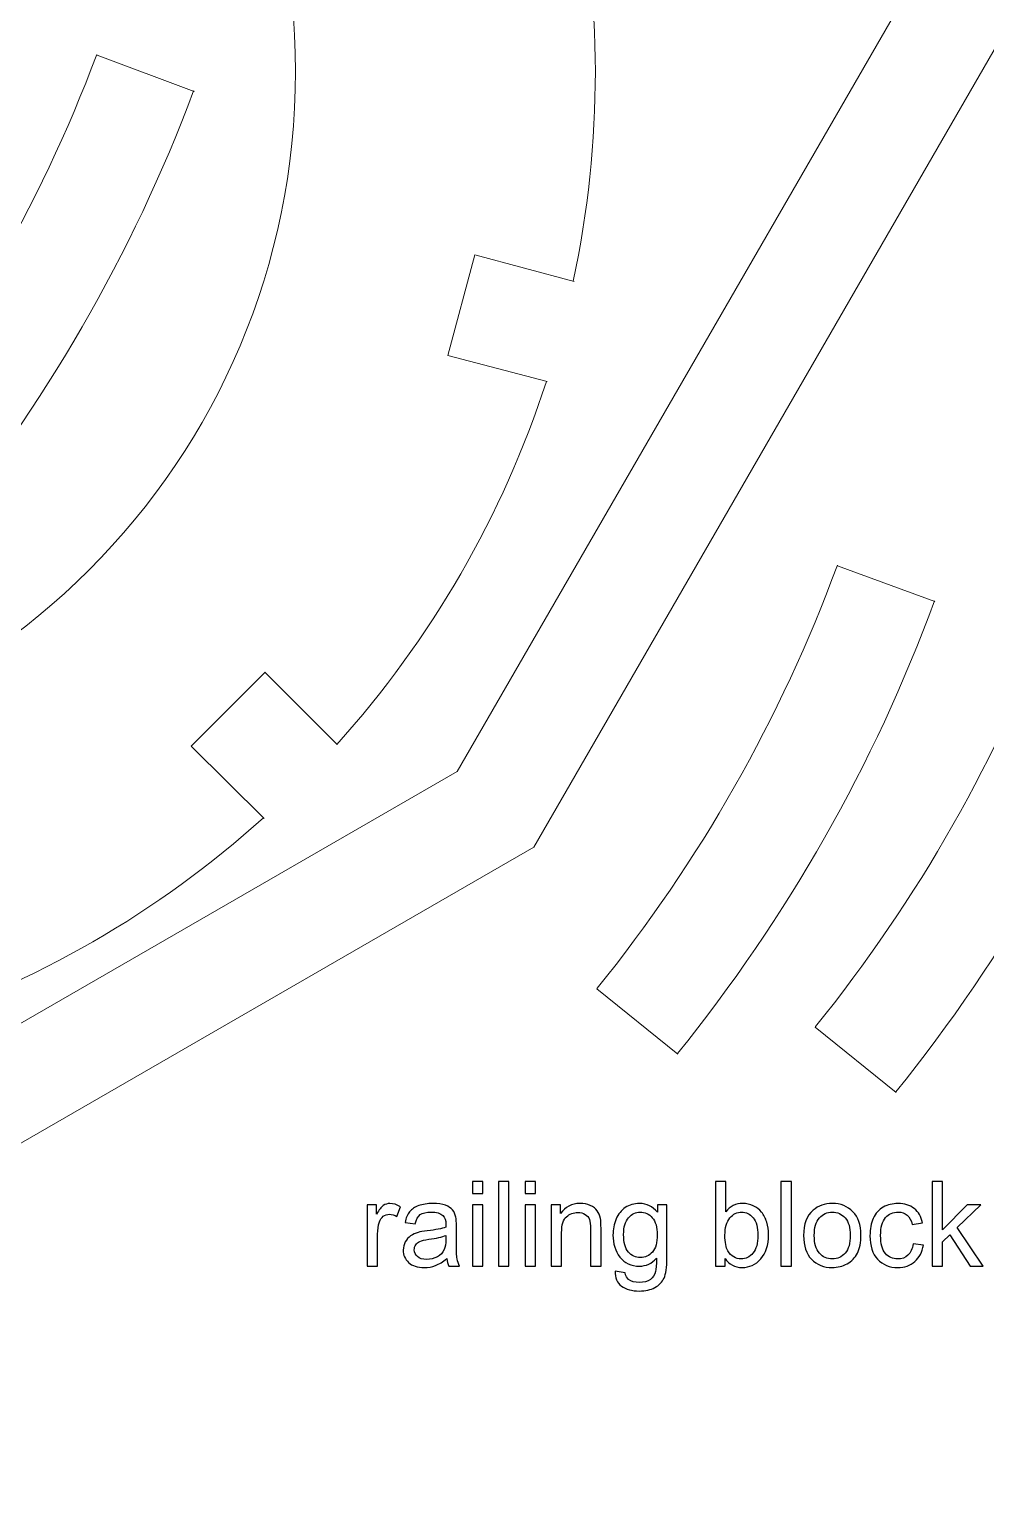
# Model space of a CAD drawing. Header units: centimetres. Extents: x -233 to -82, y 123 to 153.
# Drawn here: x -142.378 to -139.523, y 123.253 to 127.634 of the extents above; entities that cross this region are included whole.
import ezdxf

# ---------------------------------------------------------------- set-up
doc = ezdxf.new("R2010")
doc.units = ezdxf.units.CM
doc.header["$MEASUREMENT"] = 0
doc.layers.add('layer 1', color=7, linetype='Continuous')

msp = doc.modelspace()

# ---------------------------------------------------------------- linework, layer by layer
at = {"layer": 'layer 1', "color": 1, "lineweight": 9}
for points, knots in [([(-126.51636, 152.75145), (-126.51636, 152.75145), (-129.7739, 152.75145), (-129.7739, 152.75145), (-129.7739, 152.75145), (-129.7739, 152.75145), (-136.26995, 149.00072), (-136.26995, 149.00072), (-136.26995, 149.00072), (-136.26995, 149.00072), (-140.02277, 142.50252), (-140.02277, 142.50252), (-140.02277, 142.50252), (-140.02277, 142.50252), (-140.02277, 134.99898), (-140.02277, 134.99898), (-140.02277, 134.99898), (-140.02277, 134.99898), (-136.26995, 128.50081), (-136.26995, 128.50081), (-136.26995, 128.50081), (-136.26995, 128.50081), (-129.7739, 124.74796), (-129.7739, 124.74796), (-129.7739, 124.74796), (-129.7739, 124.74796), (-122.27036, 124.74796), (-122.27036, 124.74796), (-122.27036, 124.74796), (-122.27036, 124.74796), (-115.77213, 128.50081), (-115.77213, 128.50081), (-115.77213, 128.50081), (-115.77213, 128.50081), (-112.02146, 134.99898), (-112.02146, 134.99898), (-112.02146, 134.99898), (-112.02146, 134.99898), (-112.02146, 142.50252), (-112.02146, 142.50252), (-112.02146, 142.50252), (-112.02146, 142.50252), (-115.77213, 149.00072), (-115.77213, 149.00072), (-115.77213, 149.00072), (-115.77213, 149.00072), (-122.27036, 152.75145), (-122.27036, 152.75145), (-122.27036, 152.75145), (-122.27036, 152.75145), (-125.51514, 152.75145), (-125.51514, 152.75145)], [0, 0, 0, 0, 0.0714286, 0.0714286, 0.0714286, 0.0714286, 0.1428571, 0.1428571, 0.1428571, 0.1428571, 0.2142857, 0.2142857, 0.2142857, 0.2142857, 0.2857143, 0.2857143, 0.2857143, 0.2857143, 0.3571429, 0.3571429, 0.3571429, 0.3571429, 0.4285714, 0.4285714, 0.4285714, 0.4285714, 0.5, 0.5, 0.5, 0.5, 0.5714286, 0.5714286, 0.5714286, 0.5714286, 0.6428571, 0.6428571, 0.6428571, 0.6428571, 0.7142857, 0.7142857, 0.7142857, 0.7142857, 0.7857143, 0.7857143, 0.7857143, 0.7857143, 0.8571429, 0.8571429, 0.8571429, 0.8571429, 1, 1, 1, 1]), ([(-144.22902, 137.73307), (-144.22902, 137.73307), (-140.8699, 135.79209), (-140.8699, 135.79209), (-140.8699, 135.79209), (-140.8699, 135.79209), (-138.93104, 132.43297), (-138.93104, 132.43297), (-138.93104, 132.43297), (-138.93104, 132.43297), (-138.93319, 128.55101), (-138.93319, 128.55101), (-138.93319, 128.55101), (-138.93319, 128.55101), (-140.87198, 125.19182), (-140.87198, 125.19182), (-140.87198, 125.19182), (-140.87198, 125.19182), (-144.23329, 123.25299), (-144.23329, 123.25299), (-144.23329, 123.25299), (-144.23329, 123.25299), (-144.67563, 123.25299), (-144.67563, 123.25299), (-144.67563, 123.25299), (-144.67563, 123.25299), (-144.67563, 123.56414), (-144.67563, 123.56414), (-144.67563, 123.56414), (-144.67563, 123.56414), (-144.31584, 123.56414), (-144.31584, 123.56414), (-144.31584, 123.56414), (-144.31584, 123.56414), (-141.10062, 125.41834), (-141.10062, 125.41834), (-141.10062, 125.41834), (-141.10062, 125.41834), (-139.24219, 128.63567), (-139.24219, 128.63567), (-139.24219, 128.63567), (-139.24219, 128.63567), (-139.24219, 132.34831), (-139.24219, 132.34831), (-139.24219, 132.34831), (-139.24219, 132.34831), (-141.09642, 135.56564), (-141.09642, 135.56564), (-141.09642, 135.56564), (-141.09642, 135.56564), (-144.31368, 137.42404), (-144.31368, 137.42404), (-144.31368, 137.42404), (-144.31368, 137.42404), (-145.67685, 137.42404), (-145.67685, 137.42404), (-145.67685, 137.42404), (-145.67685, 137.42404), (-145.67685, 137.73307), (-145.67685, 137.73307), (-145.67685, 137.73307), (-145.67685, 137.73307), (-144.22902, 137.73307), (-144.22902, 137.73307)], [0, 0, 0, 0, 0.0588235, 0.0588235, 0.0588235, 0.0588235, 0.1176471, 0.1176471, 0.1176471, 0.1176471, 0.1764706, 0.1764706, 0.1764706, 0.1764706, 0.2352941, 0.2352941, 0.2352941, 0.2352941, 0.2941176, 0.2941176, 0.2941176, 0.2941176, 0.3529412, 0.3529412, 0.3529412, 0.3529412, 0.4117647, 0.4117647, 0.4117647, 0.4117647, 0.4705882, 0.4705882, 0.4705882, 0.4705882, 0.5294118, 0.5294118, 0.5294118, 0.5294118, 0.5882353, 0.5882353, 0.5882353, 0.5882353, 0.6470588, 0.6470588, 0.6470588, 0.6470588, 0.7058824, 0.7058824, 0.7058824, 0.7058824, 0.7647059, 0.7647059, 0.7647059, 0.7647059, 0.8235294, 0.8235294, 0.8235294, 0.8235294, 0.8823529, 0.8823529, 0.8823529, 0.8823529, 1, 1, 1, 1]), ([(-145.79347, 127.50792), (-145.79347, 126.34534), (-144.85102, 125.4029), (-143.68844, 125.4029), (-143.68844, 125.4029), (-142.52587, 125.4029), (-141.58345, 126.34534), (-141.58345, 127.50792), (-141.58345, 127.50792), (-141.58345, 128.6705), (-142.52587, 129.61295), (-143.68844, 129.61295), (-143.68844, 129.61295), (-144.85102, 129.61295), (-145.79347, 128.6705), (-145.79347, 127.50792)], [0, 0, 0, 0, 0.2, 0.2, 0.2, 0.2, 0.4, 0.4, 0.4, 0.4, 0.6, 0.6, 0.6, 0.6, 1, 1, 1, 1]), ([(-142.66429, 126.10401), (-142.33335, 126.50696), (-142.07088, 126.96158), (-141.88744, 127.44968), (-141.88744, 127.44968), (-141.88744, 127.44968), (-141.88599, 127.44803), (-141.88599, 127.44803), (-141.88599, 127.44803), (-141.88599, 127.44803), (-142.17597, 127.55598), (-142.17597, 127.55598), (-142.17597, 127.55598), (-142.17597, 127.55598), (-142.17671, 127.55841), (-142.17671, 127.55841), (-142.17671, 127.55841), (-142.34827, 127.10199), (-142.59366, 126.67692), (-142.90312, 126.30019), (-142.90312, 126.30019), (-142.90312, 126.30019), (-142.90411, 126.29868), (-142.90411, 126.29868), (-142.90411, 126.29868), (-142.90411, 126.29868), (-142.66281, 126.10183), (-142.66281, 126.10183)], [0, 0, 0, 0, 0.125, 0.125, 0.125, 0.125, 0.25, 0.25, 0.25, 0.25, 0.375, 0.375, 0.375, 0.375, 0.5, 0.5, 0.5, 0.5, 0.625, 0.625, 0.625, 0.625, 0.75, 0.75, 0.75, 0.75, 1, 1, 1, 1]), ([(-140.832, 126.58188), (-140.832, 126.58188), (-141.12833, 126.6602), (-141.12833, 126.6602), (-141.12833, 126.6602), (-141.12833, 126.6602), (-141.04786, 126.96077), (-141.04786, 126.96077)], [0, 0, 0, 0, 0.3333333, 0.3333333, 0.3333333, 0.3333333, 1, 1, 1, 1]), ([(-140.4428, 124.57608), (-140.11469, 124.98132), (-139.85546, 125.43777), (-139.67544, 125.92715), (-139.67544, 125.92715), (-139.67544, 125.92715), (-139.67393, 125.92549), (-139.67393, 125.92549), (-139.67393, 125.92549), (-139.67393, 125.92549), (-139.96468, 126.03143), (-139.96468, 126.03143), (-139.96468, 126.03143), (-139.96468, 126.03143), (-139.96546, 126.03383), (-139.96546, 126.03383), (-139.96546, 126.03383), (-140.13381, 125.57628), (-140.37616, 125.14948), (-140.68305, 124.77057), (-140.68305, 124.77057), (-140.68305, 124.77057), (-140.684, 124.76905), (-140.684, 124.76905), (-140.684, 124.76905), (-140.684, 124.76905), (-140.44136, 124.57389), (-140.44136, 124.57389)], [0, 0, 0, 0, 0.125, 0.125, 0.125, 0.125, 0.25, 0.25, 0.25, 0.25, 0.375, 0.375, 0.375, 0.375, 0.5, 0.5, 0.5, 0.5, 0.625, 0.625, 0.625, 0.625, 0.75, 0.75, 0.75, 0.75, 1, 1, 1, 1]), ([(-139.79092, 124.46167), (-139.46284, 124.8669), (-139.20358, 125.32336), (-139.0236, 125.81273), (-139.0236, 125.81273), (-139.0236, 125.81273), (-139.02204, 125.81108), (-139.02204, 125.81108), (-139.02204, 125.81108), (-139.02204, 125.81108), (-139.3128, 125.91702), (-139.3128, 125.91702), (-139.3128, 125.91702), (-139.3128, 125.91702), (-139.31358, 125.91941), (-139.31358, 125.91941), (-139.31358, 125.91941), (-139.48196, 125.46183), (-139.72432, 125.03504), (-140.03117, 124.65615), (-140.03117, 124.65615), (-140.03117, 124.65615), (-140.03215, 124.65464), (-140.03215, 124.65464), (-140.03215, 124.65464), (-140.03215, 124.65464), (-139.78948, 124.45948), (-139.78948, 124.45948)], [0, 0, 0, 0, 0.125, 0.125, 0.125, 0.125, 0.25, 0.25, 0.25, 0.25, 0.375, 0.375, 0.375, 0.375, 0.5, 0.5, 0.5, 0.5, 0.625, 0.625, 0.625, 0.625, 0.75, 0.75, 0.75, 0.75, 1, 1, 1, 1]), ([(-141.67653, 125.27798), (-141.67653, 125.27798), (-141.89454, 125.49392), (-141.89454, 125.49392), (-141.89454, 125.49392), (-141.89454, 125.49392), (-141.67441, 125.71405), (-141.67441, 125.71405)], [0, 0, 0, 0, 0.3333333, 0.3333333, 0.3333333, 0.3333333, 1, 1, 1, 1])]:
    msp.add_open_spline(points, degree=3, knots=knots, dxfattribs=at)
for points in [[(-140.75407, 126.88202), (-140.66609, 127.29452), (-140.66609, 127.72099), (-140.754, 128.13357)], [(-141.04787, 126.96077), (-141.04787, 126.96077), (-140.7516, 126.88034), (-140.7516, 126.88034)], [(-141.46011, 125.49874), (-141.1776, 125.81204), (-140.96435, 126.18137), (-140.83428, 126.58262)], [(-141.67443, 125.71406), (-141.67443, 125.71406), (-141.45853, 125.49813), (-141.45853, 125.49813)], [(-142.76313, 124.6538), (-142.36184, 124.7839), (-141.99256, 124.99709), (-141.67929, 125.27956)]]:
    msp.add_open_spline(points, degree=3, dxfattribs=at)
at = {"layer": 'layer 1'}
for points, knots in [([(-141.05481, 124.15804), (-141.05481, 124.15804), (-141.05481, 124.19364), (-141.05481, 124.19364), (-141.05481, 124.19364), (-141.05481, 124.19364), (-141.02381, 124.19364), (-141.02381, 124.19364), (-141.02381, 124.19364), (-141.02381, 124.19364), (-141.02381, 124.15804), (-141.02381, 124.15804), (-141.02381, 124.15804), (-141.02381, 124.15804), (-141.05481, 124.15804), (-141.05481, 124.15804)], [0, 0, 0, 0, 0.2, 0.2, 0.2, 0.2, 0.4, 0.4, 0.4, 0.4, 0.6, 0.6, 0.6, 0.6, 1, 1, 1, 1]), ([(-140.97721, 123.94114), (-140.97721, 123.94114), (-140.97721, 124.19364), (-140.97721, 124.19364), (-140.97721, 124.19364), (-140.97721, 124.19364), (-140.94621, 124.19364), (-140.94621, 124.19364), (-140.94621, 124.19364), (-140.94621, 124.19364), (-140.94621, 123.94114), (-140.94621, 123.94114), (-140.94621, 123.94114), (-140.94621, 123.94114), (-140.97721, 123.94114), (-140.97721, 123.94114)], [0, 0, 0, 0, 0.2, 0.2, 0.2, 0.2, 0.4, 0.4, 0.4, 0.4, 0.6, 0.6, 0.6, 0.6, 1, 1, 1, 1]), ([(-140.89801, 124.15804), (-140.89801, 124.15804), (-140.89801, 124.19364), (-140.89801, 124.19364), (-140.89801, 124.19364), (-140.89801, 124.19364), (-140.86701, 124.19364), (-140.86701, 124.19364), (-140.86701, 124.19364), (-140.86701, 124.19364), (-140.86701, 124.15804), (-140.86701, 124.15804), (-140.86701, 124.15804), (-140.86701, 124.15804), (-140.89801, 124.15804), (-140.89801, 124.15804)], [0, 0, 0, 0, 0.2, 0.2, 0.2, 0.2, 0.4, 0.4, 0.4, 0.4, 0.6, 0.6, 0.6, 0.6, 1, 1, 1, 1]), ([(-140.30081, 123.94114), (-140.30081, 123.94114), (-140.32951, 123.94114), (-140.32951, 123.94114), (-140.32951, 123.94114), (-140.32951, 123.94114), (-140.32951, 124.19364), (-140.32951, 124.19364), (-140.32951, 124.19364), (-140.32951, 124.19364), (-140.29851, 124.19364), (-140.29851, 124.19364), (-140.29851, 124.19364), (-140.29851, 124.19364), (-140.29851, 124.10354), (-140.29851, 124.10354), (-140.29851, 124.10354), (-140.28541, 124.12004), (-140.26871, 124.12824), (-140.24841, 124.12824), (-140.24841, 124.12824), (-140.23711, 124.12824), (-140.22651, 124.12594), (-140.21641, 124.12144), (-140.21641, 124.12144), (-140.20641, 124.11694), (-140.19811, 124.11054), (-140.19161, 124.10234), (-140.19161, 124.10234), (-140.18511, 124.09404), (-140.18011, 124.08414), (-140.17641, 124.07254), (-140.17641, 124.07254), (-140.17271, 124.06094), (-140.17091, 124.04854), (-140.17091, 124.03534), (-140.17091, 124.03534), (-140.17091, 124.00404), (-140.17861, 123.97984), (-140.19411, 123.96274), (-140.19411, 123.96274), (-140.20961, 123.94564), (-140.22821, 123.93704), (-140.24991, 123.93704), (-140.24991, 123.93704), (-140.27151, 123.93704), (-140.28851, 123.94604), (-140.30081, 123.96404), (-140.30081, 123.96404), (-140.30081, 123.96404), (-140.30081, 123.94114), (-140.30081, 123.94114)], [0, 0, 0, 0, 0.0714286, 0.0714286, 0.0714286, 0.0714286, 0.1428571, 0.1428571, 0.1428571, 0.1428571, 0.2142857, 0.2142857, 0.2142857, 0.2142857, 0.2857143, 0.2857143, 0.2857143, 0.2857143, 0.3571429, 0.3571429, 0.3571429, 0.3571429, 0.4285714, 0.4285714, 0.4285714, 0.4285714, 0.5, 0.5, 0.5, 0.5, 0.5714286, 0.5714286, 0.5714286, 0.5714286, 0.6428571, 0.6428571, 0.6428571, 0.6428571, 0.7142857, 0.7142857, 0.7142857, 0.7142857, 0.7857143, 0.7857143, 0.7857143, 0.7857143, 0.8571429, 0.8571429, 0.8571429, 0.8571429, 1, 1, 1, 1]), ([(-140.13381, 123.94114), (-140.13381, 123.94114), (-140.13381, 124.19364), (-140.13381, 124.19364), (-140.13381, 124.19364), (-140.13381, 124.19364), (-140.10281, 124.19364), (-140.10281, 124.19364), (-140.10281, 124.19364), (-140.10281, 124.19364), (-140.10281, 123.94114), (-140.10281, 123.94114), (-140.10281, 123.94114), (-140.10281, 123.94114), (-140.13381, 123.94114), (-140.13381, 123.94114)], [0, 0, 0, 0, 0.2, 0.2, 0.2, 0.2, 0.4, 0.4, 0.4, 0.4, 0.6, 0.6, 0.6, 0.6, 1, 1, 1, 1]), ([(-139.68201, 123.94114), (-139.68201, 123.94114), (-139.68201, 124.19364), (-139.68201, 124.19364), (-139.68201, 124.19364), (-139.68201, 124.19364), (-139.65101, 124.19364), (-139.65101, 124.19364), (-139.65101, 124.19364), (-139.65101, 124.19364), (-139.65101, 124.04964), (-139.65101, 124.04964), (-139.65101, 124.04964), (-139.65101, 124.04964), (-139.57761, 124.12404), (-139.57761, 124.12404), (-139.57761, 124.12404), (-139.57761, 124.12404), (-139.53751, 124.12404), (-139.53751, 124.12404), (-139.53751, 124.12404), (-139.53751, 124.12404), (-139.60741, 124.05624), (-139.60741, 124.05624), (-139.60741, 124.05624), (-139.60741, 124.05624), (-139.53041, 123.94114), (-139.53041, 123.94114), (-139.53041, 123.94114), (-139.53041, 123.94114), (-139.56861, 123.94114), (-139.56861, 123.94114), (-139.56861, 123.94114), (-139.56861, 123.94114), (-139.62911, 124.03464), (-139.62911, 124.03464), (-139.62911, 124.03464), (-139.62911, 124.03464), (-139.65101, 124.01364), (-139.65101, 124.01364), (-139.65101, 124.01364), (-139.65101, 124.01364), (-139.65101, 123.94114), (-139.65101, 123.94114), (-139.65101, 123.94114), (-139.65101, 123.94114), (-139.68201, 123.94114), (-139.68201, 123.94114)], [0, 0, 0, 0, 0.0769231, 0.0769231, 0.0769231, 0.0769231, 0.1538462, 0.1538462, 0.1538462, 0.1538462, 0.2307692, 0.2307692, 0.2307692, 0.2307692, 0.3076923, 0.3076923, 0.3076923, 0.3076923, 0.3846154, 0.3846154, 0.3846154, 0.3846154, 0.4615385, 0.4615385, 0.4615385, 0.4615385, 0.5384615, 0.5384615, 0.5384615, 0.5384615, 0.6153846, 0.6153846, 0.6153846, 0.6153846, 0.6923077, 0.6923077, 0.6923077, 0.6923077, 0.7692308, 0.7692308, 0.7692308, 0.7692308, 0.8461538, 0.8461538, 0.8461538, 0.8461538, 1, 1, 1, 1]), ([(-141.36901, 123.94114), (-141.36901, 123.94114), (-141.36901, 124.12404), (-141.36901, 124.12404), (-141.36901, 124.12404), (-141.36901, 124.12404), (-141.34111, 124.12404), (-141.34111, 124.12404), (-141.34111, 124.12404), (-141.34111, 124.12404), (-141.34111, 124.09634), (-141.34111, 124.09634), (-141.34111, 124.09634), (-141.33401, 124.10934), (-141.32741, 124.11794), (-141.32131, 124.12204), (-141.32131, 124.12204), (-141.31531, 124.12614), (-141.30871, 124.12824), (-141.30151, 124.12824), (-141.30151, 124.12824), (-141.29101, 124.12824), (-141.28041, 124.12494), (-141.26961, 124.11824), (-141.26961, 124.11824), (-141.26961, 124.11824), (-141.28031, 124.08944), (-141.28031, 124.08944), (-141.28031, 124.08944), (-141.28781, 124.09394), (-141.29541, 124.09614), (-141.30301, 124.09614), (-141.30301, 124.09614), (-141.30981, 124.09614), (-141.31591, 124.09414), (-141.32131, 124.09004), (-141.32131, 124.09004), (-141.32671, 124.08594), (-141.33051, 124.08034), (-141.33281, 124.07304), (-141.33281, 124.07304), (-141.33631, 124.06204), (-141.33801, 124.05004), (-141.33801, 124.03694), (-141.33801, 124.03694), (-141.33801, 124.03694), (-141.33801, 123.94114), (-141.33801, 123.94114), (-141.33801, 123.94114), (-141.33801, 123.94114), (-141.36901, 123.94114), (-141.36901, 123.94114)], [0, 0, 0, 0, 0.0714286, 0.0714286, 0.0714286, 0.0714286, 0.1428571, 0.1428571, 0.1428571, 0.1428571, 0.2142857, 0.2142857, 0.2142857, 0.2142857, 0.2857143, 0.2857143, 0.2857143, 0.2857143, 0.3571429, 0.3571429, 0.3571429, 0.3571429, 0.4285714, 0.4285714, 0.4285714, 0.4285714, 0.5, 0.5, 0.5, 0.5, 0.5714286, 0.5714286, 0.5714286, 0.5714286, 0.6428571, 0.6428571, 0.6428571, 0.6428571, 0.7142857, 0.7142857, 0.7142857, 0.7142857, 0.7857143, 0.7857143, 0.7857143, 0.7857143, 0.8571429, 0.8571429, 0.8571429, 0.8571429, 1, 1, 1, 1]), ([(-141.13181, 123.96374), (-141.14331, 123.95394), (-141.15431, 123.94704), (-141.16491, 123.94304), (-141.16491, 123.94304), (-141.17561, 123.93904), (-141.18701, 123.93704), (-141.19911, 123.93704), (-141.19911, 123.93704), (-141.21921, 123.93704), (-141.23471, 123.94194), (-141.24551, 123.95174), (-141.24551, 123.95174), (-141.25631, 123.96154), (-141.26171, 123.97404), (-141.26171, 123.98934), (-141.26171, 123.98934), (-141.26171, 123.99834), (-141.25961, 124.00654), (-141.25551, 124.01394), (-141.25551, 124.01394), (-141.25141, 124.02134), (-141.24611, 124.02724), (-141.23951, 124.03174), (-141.23951, 124.03174), (-141.23291, 124.03624), (-141.22551, 124.03964), (-141.21721, 124.04194), (-141.21721, 124.04194), (-141.21111, 124.04354), (-141.20201, 124.04504), (-141.18971, 124.04654), (-141.18971, 124.04654), (-141.16461, 124.04954), (-141.14621, 124.05314), (-141.13441, 124.05724), (-141.13441, 124.05724), (-141.13431, 124.06154), (-141.13421, 124.06424), (-141.13421, 124.06534), (-141.13421, 124.06534), (-141.13421, 124.07794), (-141.13711, 124.08684), (-141.14301, 124.09204), (-141.14301, 124.09204), (-141.15091, 124.09904), (-141.16271, 124.10254), (-141.17831, 124.10254), (-141.17831, 124.10254), (-141.19291, 124.10254), (-141.20371, 124.10004), (-141.21061, 124.09494), (-141.21061, 124.09494), (-141.21751, 124.08984), (-141.22271, 124.08074), (-141.22601, 124.06774), (-141.22601, 124.06774), (-141.22601, 124.06774), (-141.25631, 124.07184), (-141.25631, 124.07184), (-141.25631, 124.07184), (-141.25361, 124.08484), (-141.24901, 124.09534), (-141.24271, 124.10334), (-141.24271, 124.10334), (-141.23641, 124.11124), (-141.22721, 124.11744), (-141.21531, 124.12174), (-141.21531, 124.12174), (-141.20341, 124.12604), (-141.18951, 124.12824), (-141.17381, 124.12824), (-141.17381, 124.12824), (-141.15821, 124.12824), (-141.14551, 124.12644), (-141.13571, 124.12274), (-141.13571, 124.12274), (-141.12601, 124.11904), (-141.11881, 124.11434), (-141.11421, 124.10884), (-141.11421, 124.10884), (-141.10961, 124.10324), (-141.10641, 124.09624), (-141.10461, 124.08774), (-141.10461, 124.08774), (-141.10351, 124.08244), (-141.10301, 124.07294), (-141.10301, 124.05914), (-141.10301, 124.05914), (-141.10301, 124.05914), (-141.10301, 124.01784), (-141.10301, 124.01784), (-141.10301, 124.01784), (-141.10301, 123.98894), (-141.10231, 123.97074), (-141.10101, 123.96314), (-141.10101, 123.96314), (-141.09971, 123.95544), (-141.09711, 123.94814), (-141.09321, 123.94114), (-141.09321, 123.94114), (-141.09321, 123.94114), (-141.12561, 123.94114), (-141.12561, 123.94114), (-141.12561, 123.94114), (-141.12881, 123.94754), (-141.13091, 123.95504), (-141.13181, 123.96374)], [0, 0, 0, 0, 0.0357143, 0.0357143, 0.0357143, 0.0357143, 0.0714286, 0.0714286, 0.0714286, 0.0714286, 0.1071429, 0.1071429, 0.1071429, 0.1071429, 0.1428571, 0.1428571, 0.1428571, 0.1428571, 0.1785714, 0.1785714, 0.1785714, 0.1785714, 0.2142857, 0.2142857, 0.2142857, 0.2142857, 0.25, 0.25, 0.25, 0.25, 0.2857143, 0.2857143, 0.2857143, 0.2857143, 0.3214286, 0.3214286, 0.3214286, 0.3214286, 0.3571429, 0.3571429, 0.3571429, 0.3571429, 0.3928571, 0.3928571, 0.3928571, 0.3928571, 0.4285714, 0.4285714, 0.4285714, 0.4285714, 0.4642857, 0.4642857, 0.4642857, 0.4642857, 0.5, 0.5, 0.5, 0.5, 0.5357143, 0.5357143, 0.5357143, 0.5357143, 0.5714286, 0.5714286, 0.5714286, 0.5714286, 0.6071429, 0.6071429, 0.6071429, 0.6071429, 0.6428571, 0.6428571, 0.6428571, 0.6428571, 0.6785714, 0.6785714, 0.6785714, 0.6785714, 0.7142857, 0.7142857, 0.7142857, 0.7142857, 0.75, 0.75, 0.75, 0.75, 0.7857143, 0.7857143, 0.7857143, 0.7857143, 0.8214286, 0.8214286, 0.8214286, 0.8214286, 0.8571429, 0.8571429, 0.8571429, 0.8571429, 0.8928571, 0.8928571, 0.8928571, 0.8928571, 0.9285714, 0.9285714, 0.9285714, 0.9285714, 1, 1, 1, 1]), ([(-141.05481, 123.94114), (-141.05481, 123.94114), (-141.05481, 124.12404), (-141.05481, 124.12404), (-141.05481, 124.12404), (-141.05481, 124.12404), (-141.02381, 124.12404), (-141.02381, 124.12404), (-141.02381, 124.12404), (-141.02381, 124.12404), (-141.02381, 123.94114), (-141.02381, 123.94114), (-141.02381, 123.94114), (-141.02381, 123.94114), (-141.05481, 123.94114), (-141.05481, 123.94114)], [0, 0, 0, 0, 0.2, 0.2, 0.2, 0.2, 0.4, 0.4, 0.4, 0.4, 0.6, 0.6, 0.6, 0.6, 1, 1, 1, 1]), ([(-140.89801, 123.94114), (-140.89801, 123.94114), (-140.89801, 124.12404), (-140.89801, 124.12404), (-140.89801, 124.12404), (-140.89801, 124.12404), (-140.86701, 124.12404), (-140.86701, 124.12404), (-140.86701, 124.12404), (-140.86701, 124.12404), (-140.86701, 123.94114), (-140.86701, 123.94114), (-140.86701, 123.94114), (-140.86701, 123.94114), (-140.89801, 123.94114), (-140.89801, 123.94114)], [0, 0, 0, 0, 0.2, 0.2, 0.2, 0.2, 0.4, 0.4, 0.4, 0.4, 0.6, 0.6, 0.6, 0.6, 1, 1, 1, 1]), ([(-140.81971, 123.94114), (-140.81971, 123.94114), (-140.81971, 124.12404), (-140.81971, 124.12404), (-140.81971, 124.12404), (-140.81971, 124.12404), (-140.79181, 124.12404), (-140.79181, 124.12404), (-140.79181, 124.12404), (-140.79181, 124.12404), (-140.79181, 124.09804), (-140.79181, 124.09804), (-140.79181, 124.09804), (-140.77841, 124.11814), (-140.75901, 124.12824), (-140.73361, 124.12824), (-140.73361, 124.12824), (-140.72261, 124.12824), (-140.71251, 124.12624), (-140.70321, 124.12234), (-140.70321, 124.12234), (-140.69391, 124.11834), (-140.68701, 124.11314), (-140.68241, 124.10674), (-140.68241, 124.10674), (-140.67791, 124.10024), (-140.67471, 124.09264), (-140.67281, 124.08374), (-140.67281, 124.08374), (-140.67171, 124.07804), (-140.67111, 124.06794), (-140.67111, 124.05364), (-140.67111, 124.05364), (-140.67111, 124.05364), (-140.67111, 123.94114), (-140.67111, 123.94114), (-140.67111, 123.94114), (-140.67111, 123.94114), (-140.70211, 123.94114), (-140.70211, 123.94114), (-140.70211, 123.94114), (-140.70211, 123.94114), (-140.70211, 124.05244), (-140.70211, 124.05244), (-140.70211, 124.05244), (-140.70211, 124.06504), (-140.70331, 124.07444), (-140.70571, 124.08074), (-140.70571, 124.08074), (-140.70811, 124.08704), (-140.71241, 124.09204), (-140.71851, 124.09574), (-140.71851, 124.09574), (-140.72471, 124.09944), (-140.73191, 124.10134), (-140.74021, 124.10134), (-140.74021, 124.10134), (-140.75341, 124.10134), (-140.76481, 124.09714), (-140.77431, 124.08874), (-140.77431, 124.08874), (-140.78391, 124.08034), (-140.78871, 124.06444), (-140.78871, 124.04104), (-140.78871, 124.04104), (-140.78871, 124.04104), (-140.78871, 123.94114), (-140.78871, 123.94114), (-140.78871, 123.94114), (-140.78871, 123.94114), (-140.81971, 123.94114), (-140.81971, 123.94114)], [0, 0, 0, 0, 0.0526316, 0.0526316, 0.0526316, 0.0526316, 0.1052632, 0.1052632, 0.1052632, 0.1052632, 0.1578947, 0.1578947, 0.1578947, 0.1578947, 0.2105263, 0.2105263, 0.2105263, 0.2105263, 0.2631579, 0.2631579, 0.2631579, 0.2631579, 0.3157895, 0.3157895, 0.3157895, 0.3157895, 0.3684211, 0.3684211, 0.3684211, 0.3684211, 0.4210526, 0.4210526, 0.4210526, 0.4210526, 0.4736842, 0.4736842, 0.4736842, 0.4736842, 0.5263158, 0.5263158, 0.5263158, 0.5263158, 0.5789474, 0.5789474, 0.5789474, 0.5789474, 0.6315789, 0.6315789, 0.6315789, 0.6315789, 0.6842105, 0.6842105, 0.6842105, 0.6842105, 0.7368421, 0.7368421, 0.7368421, 0.7368421, 0.7894737, 0.7894737, 0.7894737, 0.7894737, 0.8421053, 0.8421053, 0.8421053, 0.8421053, 0.8947368, 0.8947368, 0.8947368, 0.8947368, 1, 1, 1, 1]), ([(-140.62921, 123.92594), (-140.62921, 123.92594), (-140.59911, 123.92154), (-140.59911, 123.92154), (-140.59911, 123.92154), (-140.59781, 123.91224), (-140.59431, 123.90544), (-140.58861, 123.90114), (-140.58861, 123.90114), (-140.58091, 123.89544), (-140.57041, 123.89254), (-140.55711, 123.89254), (-140.55711, 123.89254), (-140.54271, 123.89254), (-140.53161, 123.89544), (-140.52381, 123.90114), (-140.52381, 123.90114), (-140.51601, 123.90684), (-140.51071, 123.91494), (-140.50801, 123.92534), (-140.50801, 123.92534), (-140.50641, 123.93164), (-140.50561, 123.94484), (-140.50571, 123.96504), (-140.50571, 123.96504), (-140.51921, 123.94914), (-140.53611, 123.94114), (-140.55641, 123.94114), (-140.55641, 123.94114), (-140.58151, 123.94114), (-140.60101, 123.95024), (-140.61471, 123.96834), (-140.61471, 123.96834), (-140.62851, 123.98644), (-140.63541, 124.00824), (-140.63541, 124.03364), (-140.63541, 124.03364), (-140.63541, 124.05114), (-140.63221, 124.06724), (-140.62591, 124.08204), (-140.62591, 124.08204), (-140.61961, 124.09674), (-140.61051, 124.10814), (-140.59851, 124.11624), (-140.59851, 124.11624), (-140.58651, 124.12424), (-140.57241, 124.12824), (-140.55621, 124.12824), (-140.55621, 124.12824), (-140.53461, 124.12824), (-140.51681, 124.11954), (-140.50281, 124.10204), (-140.50281, 124.10204), (-140.50281, 124.10204), (-140.50281, 124.12404), (-140.50281, 124.12404), (-140.50281, 124.12404), (-140.50281, 124.12404), (-140.47421, 124.12404), (-140.47421, 124.12404), (-140.47421, 124.12404), (-140.47421, 124.12404), (-140.47421, 123.96594), (-140.47421, 123.96594), (-140.47421, 123.96594), (-140.47421, 123.93744), (-140.47711, 123.91724), (-140.48291, 123.90534), (-140.48291, 123.90534), (-140.48871, 123.89344), (-140.49791, 123.88414), (-140.51041, 123.87724), (-140.51041, 123.87724), (-140.52301, 123.87034), (-140.53851, 123.86694), (-140.55691, 123.86694), (-140.55691, 123.86694), (-140.57871, 123.86694), (-140.59631, 123.87184), (-140.60971, 123.88164), (-140.60971, 123.88164), (-140.62321, 123.89144), (-140.62971, 123.90624), (-140.62921, 123.92594)], [0, 0, 0, 0, 0.0454545, 0.0454545, 0.0454545, 0.0454545, 0.0909091, 0.0909091, 0.0909091, 0.0909091, 0.1363636, 0.1363636, 0.1363636, 0.1363636, 0.1818182, 0.1818182, 0.1818182, 0.1818182, 0.2272727, 0.2272727, 0.2272727, 0.2272727, 0.2727273, 0.2727273, 0.2727273, 0.2727273, 0.3181818, 0.3181818, 0.3181818, 0.3181818, 0.3636364, 0.3636364, 0.3636364, 0.3636364, 0.4090909, 0.4090909, 0.4090909, 0.4090909, 0.4545455, 0.4545455, 0.4545455, 0.4545455, 0.5, 0.5, 0.5, 0.5, 0.5454545, 0.5454545, 0.5454545, 0.5454545, 0.5909091, 0.5909091, 0.5909091, 0.5909091, 0.6363636, 0.6363636, 0.6363636, 0.6363636, 0.6818182, 0.6818182, 0.6818182, 0.6818182, 0.7272727, 0.7272727, 0.7272727, 0.7272727, 0.7727273, 0.7727273, 0.7727273, 0.7727273, 0.8181818, 0.8181818, 0.8181818, 0.8181818, 0.8636364, 0.8636364, 0.8636364, 0.8636364, 0.9090909, 0.9090909, 0.9090909, 0.9090909, 1, 1, 1, 1]), ([(-140.60361, 124.03584), (-140.60361, 124.01184), (-140.59881, 123.99434), (-140.58931, 123.98334), (-140.58931, 123.98334), (-140.57981, 123.97234), (-140.56781, 123.96684), (-140.55341, 123.96684), (-140.55341, 123.96684), (-140.53921, 123.96684), (-140.52731, 123.97234), (-140.51761, 123.98334), (-140.51761, 123.98334), (-140.50791, 123.99424), (-140.50311, 124.01144), (-140.50311, 124.03484), (-140.50311, 124.03484), (-140.50311, 124.05724), (-140.50811, 124.07414), (-140.51801, 124.08554), (-140.51801, 124.08554), (-140.52791, 124.09684), (-140.53991, 124.10254), (-140.55401, 124.10254), (-140.55401, 124.10254), (-140.56771, 124.10254), (-140.57941, 124.09694), (-140.58911, 124.08574), (-140.58911, 124.08574), (-140.59881, 124.07454), (-140.60361, 124.05794), (-140.60361, 124.03584)], [0, 0, 0, 0, 0.1111111, 0.1111111, 0.1111111, 0.1111111, 0.2222222, 0.2222222, 0.2222222, 0.2222222, 0.3333333, 0.3333333, 0.3333333, 0.3333333, 0.4444444, 0.4444444, 0.4444444, 0.4444444, 0.5555556, 0.5555556, 0.5555556, 0.5555556, 0.6666667, 0.6666667, 0.6666667, 0.6666667, 0.7777778, 0.7777778, 0.7777778, 0.7777778, 1, 1, 1, 1]), ([(-140.30111, 124.03394), (-140.30111, 124.01204), (-140.29811, 123.99614), (-140.29211, 123.98644), (-140.29211, 123.98644), (-140.28241, 123.97054), (-140.26921, 123.96254), (-140.25251, 123.96254), (-140.25251, 123.96254), (-140.23901, 123.96254), (-140.22731, 123.96844), (-140.21741, 123.98024), (-140.21741, 123.98024), (-140.20751, 123.99194), (-140.20261, 124.00944), (-140.20261, 124.03274), (-140.20261, 124.03274), (-140.20261, 124.05664), (-140.20731, 124.07434), (-140.21681, 124.08574), (-140.21681, 124.08574), (-140.22631, 124.09704), (-140.23771, 124.10274), (-140.25111, 124.10274), (-140.25111, 124.10274), (-140.26471, 124.10274), (-140.27641, 124.09684), (-140.28631, 124.08514), (-140.28631, 124.08514), (-140.29621, 124.07334), (-140.30111, 124.05624), (-140.30111, 124.03394)], [0, 0, 0, 0, 0.1111111, 0.1111111, 0.1111111, 0.1111111, 0.2222222, 0.2222222, 0.2222222, 0.2222222, 0.3333333, 0.3333333, 0.3333333, 0.3333333, 0.4444444, 0.4444444, 0.4444444, 0.4444444, 0.5555556, 0.5555556, 0.5555556, 0.5555556, 0.6666667, 0.6666667, 0.6666667, 0.6666667, 0.7777778, 0.7777778, 0.7777778, 0.7777778, 1, 1, 1, 1]), ([(-140.06631, 124.03264), (-140.06631, 124.06654), (-140.05691, 124.09154), (-140.03801, 124.10784), (-140.03801, 124.10784), (-140.02231, 124.12144), (-140.00311, 124.12824), (-139.98051, 124.12824), (-139.98051, 124.12824), (-139.95541, 124.12824), (-139.93481, 124.12004), (-139.91881, 124.10354), (-139.91881, 124.10354), (-139.90291, 124.08704), (-139.89491, 124.06424), (-139.89491, 124.03524), (-139.89491, 124.03524), (-139.89491, 124.01164), (-139.89841, 123.99314), (-139.90551, 123.97964), (-139.90551, 123.97964), (-139.91261, 123.96614), (-139.92281, 123.95574), (-139.93631, 123.94824), (-139.93631, 123.94824), (-139.94981, 123.94074), (-139.96461, 123.93704), (-139.98051, 123.93704), (-139.98051, 123.93704), (-140.00611, 123.93704), (-140.02681, 123.94524), (-140.04261, 123.96164), (-140.04261, 123.96164), (-140.05841, 123.97804), (-140.06631, 124.00174), (-140.06631, 124.03264)], [0, 0, 0, 0, 0.1, 0.1, 0.1, 0.1, 0.2, 0.2, 0.2, 0.2, 0.3, 0.3, 0.3, 0.3, 0.4, 0.4, 0.4, 0.4, 0.5, 0.5, 0.5, 0.5, 0.6, 0.6, 0.6, 0.6, 0.7, 0.7, 0.7, 0.7, 0.8, 0.8, 0.8, 0.8, 1, 1, 1, 1]), ([(-140.03441, 124.03264), (-140.03441, 124.00914), (-140.02931, 123.99164), (-140.01911, 123.98004), (-140.01911, 123.98004), (-140.00891, 123.96834), (-139.99601, 123.96254), (-139.98051, 123.96254), (-139.98051, 123.96254), (-139.96511, 123.96254), (-139.95231, 123.96844), (-139.94211, 123.98014), (-139.94211, 123.98014), (-139.93191, 123.99184), (-139.92681, 124.00964), (-139.92681, 124.03364), (-139.92681, 124.03364), (-139.92681, 124.05624), (-139.93191, 124.07334), (-139.94221, 124.08504), (-139.94221, 124.08504), (-139.95251, 124.09674), (-139.96521, 124.10254), (-139.98051, 124.10254), (-139.98051, 124.10254), (-139.99601, 124.10254), (-140.00891, 124.09674), (-140.01911, 124.08514), (-140.01911, 124.08514), (-140.02931, 124.07354), (-140.03441, 124.05604), (-140.03441, 124.03264)], [0, 0, 0, 0, 0.1111111, 0.1111111, 0.1111111, 0.1111111, 0.2222222, 0.2222222, 0.2222222, 0.2222222, 0.3333333, 0.3333333, 0.3333333, 0.3333333, 0.4444444, 0.4444444, 0.4444444, 0.4444444, 0.5555556, 0.5555556, 0.5555556, 0.5555556, 0.6666667, 0.6666667, 0.6666667, 0.6666667, 0.7777778, 0.7777778, 0.7777778, 0.7777778, 1, 1, 1, 1]), ([(-139.73921, 124.00814), (-139.73921, 124.00814), (-139.70871, 124.00414), (-139.70871, 124.00414), (-139.70871, 124.00414), (-139.71201, 123.98314), (-139.72051, 123.96674), (-139.73421, 123.95484), (-139.73421, 123.95484), (-139.74791, 123.94294), (-139.76481, 123.93704), (-139.78481, 123.93704), (-139.78481, 123.93704), (-139.80991, 123.93704), (-139.83001, 123.94524), (-139.84521, 123.96164), (-139.84521, 123.96164), (-139.86041, 123.97794), (-139.86801, 124.00144), (-139.86801, 124.03194), (-139.86801, 124.03194), (-139.86801, 124.05164), (-139.86471, 124.06894), (-139.85821, 124.08374), (-139.85821, 124.08374), (-139.85171, 124.09854), (-139.84171, 124.10964), (-139.82831, 124.11714), (-139.82831, 124.11714), (-139.81491, 124.12454), (-139.80031, 124.12824), (-139.78461, 124.12824), (-139.78461, 124.12824), (-139.76471, 124.12824), (-139.74851, 124.12324), (-139.73591, 124.11314), (-139.73591, 124.11314), (-139.72331, 124.10304), (-139.71521, 124.08884), (-139.71161, 124.07034), (-139.71161, 124.07034), (-139.71161, 124.07034), (-139.74181, 124.06564), (-139.74181, 124.06564), (-139.74181, 124.06564), (-139.74471, 124.07794), (-139.74971, 124.08724), (-139.75701, 124.09344), (-139.75701, 124.09344), (-139.76431, 124.09964), (-139.77311, 124.10274), (-139.78341, 124.10274), (-139.78341, 124.10274), (-139.79911, 124.10274), (-139.81181, 124.09714), (-139.82151, 124.08594), (-139.82151, 124.08594), (-139.83131, 124.07474), (-139.83621, 124.05704), (-139.83621, 124.03274), (-139.83621, 124.03274), (-139.83621, 124.00824), (-139.83151, 123.99034), (-139.82201, 123.97924), (-139.82201, 123.97924), (-139.81261, 123.96814), (-139.80031, 123.96254), (-139.78521, 123.96254), (-139.78521, 123.96254), (-139.77301, 123.96254), (-139.76281, 123.96624), (-139.75461, 123.97374), (-139.75461, 123.97374), (-139.74651, 123.98124), (-139.74131, 123.99264), (-139.73921, 124.00814)], [0, 0, 0, 0, 0.05, 0.05, 0.05, 0.05, 0.1, 0.1, 0.1, 0.1, 0.15, 0.15, 0.15, 0.15, 0.2, 0.2, 0.2, 0.2, 0.25, 0.25, 0.25, 0.25, 0.3, 0.3, 0.3, 0.3, 0.35, 0.35, 0.35, 0.35, 0.4, 0.4, 0.4, 0.4, 0.45, 0.45, 0.45, 0.45, 0.5, 0.5, 0.5, 0.5, 0.55, 0.55, 0.55, 0.55, 0.6, 0.6, 0.6, 0.6, 0.65, 0.65, 0.65, 0.65, 0.7, 0.7, 0.7, 0.7, 0.75, 0.75, 0.75, 0.75, 0.8, 0.8, 0.8, 0.8, 0.85, 0.85, 0.85, 0.85, 0.9, 0.9, 0.9, 0.9, 1, 1, 1, 1]), ([(-141.13441, 124.03294), (-141.14561, 124.02834), (-141.16251, 124.02444), (-141.18501, 124.02124), (-141.18501, 124.02124), (-141.19771, 124.01934), (-141.20671, 124.01734), (-141.21201, 124.01504), (-141.21201, 124.01504), (-141.21731, 124.01274), (-141.22141, 124.00944), (-141.22431, 124.00504), (-141.22431, 124.00504), (-141.22721, 124.00054), (-141.22861, 123.99564), (-141.22861, 123.99024), (-141.22861, 123.99024), (-141.22861, 123.98194), (-141.22551, 123.97514), (-141.21921, 123.96964), (-141.21921, 123.96964), (-141.21291, 123.96414), (-141.20381, 123.96134), (-141.19171, 123.96134), (-141.19171, 123.96134), (-141.17981, 123.96134), (-141.16911, 123.96394), (-141.15981, 123.96914), (-141.15981, 123.96914), (-141.15051, 123.97434), (-141.14371, 123.98144), (-141.13941, 123.99054), (-141.13941, 123.99054), (-141.13611, 123.99754), (-141.13441, 124.00784), (-141.13441, 124.02154), (-141.13441, 124.02154), (-141.13441, 124.02154), (-141.13441, 124.03294), (-141.13441, 124.03294)], [0, 0, 0, 0, 0.0909091, 0.0909091, 0.0909091, 0.0909091, 0.1818182, 0.1818182, 0.1818182, 0.1818182, 0.2727273, 0.2727273, 0.2727273, 0.2727273, 0.3636364, 0.3636364, 0.3636364, 0.3636364, 0.4545455, 0.4545455, 0.4545455, 0.4545455, 0.5454545, 0.5454545, 0.5454545, 0.5454545, 0.6363636, 0.6363636, 0.6363636, 0.6363636, 0.7272727, 0.7272727, 0.7272727, 0.7272727, 0.8181818, 0.8181818, 0.8181818, 0.8181818, 1, 1, 1, 1])]:
    msp.add_open_spline(points, degree=3, knots=knots, dxfattribs=at)

doc.saveas('drawing.dxf')
